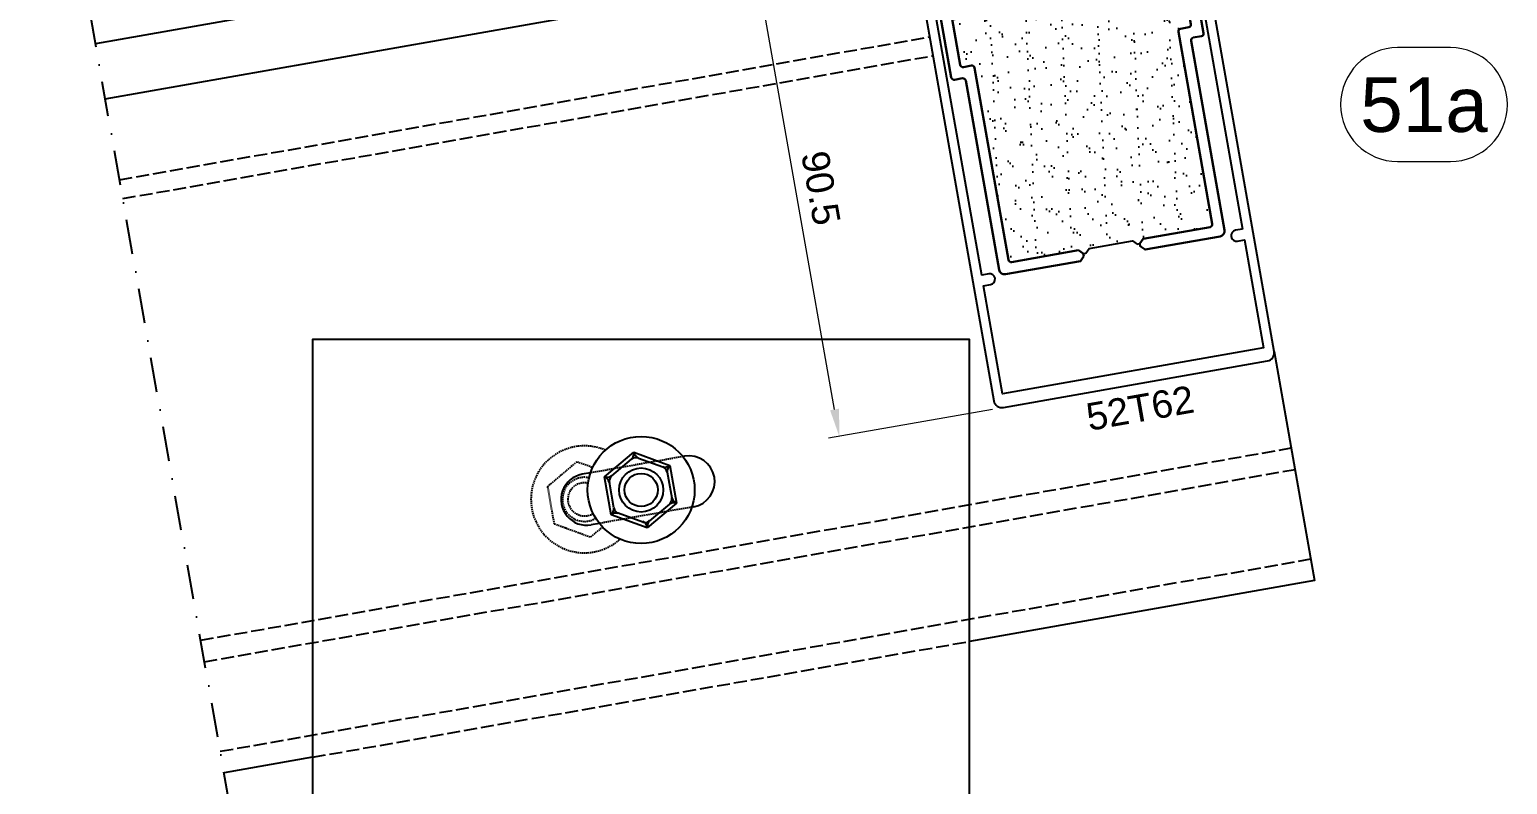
# Model space of a CAD drawing. Header units: millimetres. Extents: x 22319 to 27873, y 35287 to 39437.
# Drawn here: x 24028.9 to 24298.8, y 39096.5 to 39234.3 of the extents above; entities that cross this region are included whole.
import ezdxf
from ezdxf.enums import TextEntityAlignment as Align

# ---------------------------------------------------------------- set-up
doc = ezdxf.new("R2010")
doc.units = ezdxf.units.MM
doc.header["$LTSCALE"] = 0.5
for name, pattern in [('AM_DIN_F_W050', [6.25, 4.75, -1.5]), ('DASHDOT', [25.4, 12.7, -6.35, 0, -6.35]), ('DASHED', [0.75, 0.5, -0.25])]:
    doc.linetypes.add(name, pattern=pattern)
for name, color, linetype in [('1', 1, 'Continuous'), ('11', 1, 'DASHED'), ('PROFILE_PO', 2, 'Continuous')]:
    doc.layers.add(name, color=color, linetype=linetype)
for name, color, linetype, lineweight in [('AM_0', 7, 'Continuous', 30), ('AM_3', 6, 'AM_DIN_F_W050', 25), ('AM_4', 3, 'Continuous', 25), ('AM_5', 3, 'Continuous', 18), ('AM_6', 2, 'Continuous', 20), ('AM_7', 4, 'DASHDOT', 25), ('AM_8', 1, 'Continuous', 25)]:
    doc.layers.add(name, color=color, linetype=linetype, lineweight=lineweight)
doc.styles.add('Border', font='ARIAL.TTF')
doc.styles.get("Standard").update_dxf_attribs({"font": 'ARIAL.TTF'})
doc.dimstyles.new('SBS_DIN$0', dxfattribs={"dimscale": 2, "dimtxt": 2.5, "dimasz": 2.5, "dimexe": 1, "dimexo": 1, "dimgap": 1, "dimtad": 1, "dimrnd": 0.5, "dimdsep": 46, "dimtxsty": 'Standard', "dimcen": 0, "dimclrd": 256, "dimclre": 256, "dimclrt": 2, "dimadec": 0, "dimazin": 2, "dimtp": 0.1, "dimtm": 0.1, "dimtfac": 0.71, "dimtofl": 0, "dimtmove": 0, "dimatfit": 3, "dimfxl": 0, "dimlwd": -1, "dimlwe": -1, "dimarcsym": 0})

# ---------------------------------------------------------------- blocks, each defined once
blk = doc.blocks.new('*D464')
at = {"layer": 'AM_5'}
for p, q in [((24187.59301618797, 39253.84213525643), (24159.11126057798, 39248.82003328444)), ((24175.92779527453, 39164.96626675723), (24161.94911697234, 39244.24329087471)), ((24204.78538789634, 39164.97750587531), (24174.82642065684, 39159.69493163683))]:
    blk.add_line(p, q, dxfattribs=at)
for points in [[(24162.76979009985, 39244.38799768944), (24161.12844384483, 39244.09858405999), (24161.080876084, 39249.16732963977)], [(24176.74846840205, 39165.11097357195), (24175.10712214703, 39164.8215599425), (24176.79603616287, 39160.04222799216)]]:
    blk.add_solid(points, dxfattribs=at)
at = {"layer": 'Defpoints', "color": 0}
for p in [(24189.562631694, 39254.18943161176), (24161.080876084, 39249.16732963977), (24206.75500340237, 39165.32480223065)]:
    blk.add_point(p, dxfattribs=at)
at = {"layer": 'AM_5', "color": 2, "insert": (24173.4221528134, 39205.39537551572), "char_height": 5, "attachment_point": 5, "rotation": 280.00000000000347}
blk.add_mtext('90.5', dxfattribs=at)
blk = doc.blocks.new('52T62')
at = {"color": 7, "linetype": 'Continuous', "flags": 128}
for points in [[(2.099985000000743, 16.10952364800323), (2.597553437350143, 16.39679491924471, 0.6556287290975692), (2.556027778293355, 16.76126095119253), (2.099985000000743, 16.90068722057913), (2.099985000000743, 17.9195236480009), (2.597553437350143, 18.20679491924238, 0.6556287290975841), (2.556027778293355, 18.57126095119747), (2.099985000000743, 18.7106872205768), (2.099985000000743, 19.72952364799858), (2.597553437350143, 20.01679491924733, 0.6556287290975841), (2.556027778293355, 20.38126095119515), (2.099985000000743, 20.52068722057447), (2.099985000000743, 21.53952364800352), (2.597553437350143, 21.826794919245, 0.655628729097467), (2.556027778293355, 22.19126095119282), (2.099985000000743, 22.33068722057942), (2.099985000000743, 22.5, -0.4142135623730284), (2.599985000000743, 23), (4.99998499999856, 23), (4.99998499999856, 3, 0.4142135623733615), (5.49998499999856, 2.5), (9.699984999999288, 2.5), (9.99998499999856, 2.200000000004366), (10.29998499999783, 2.5), (15.49998499999856, 2.5), (15.49998499999856, 5.600000000005821), (14.49998499999856, 5.600000000005821), (14.49998499999856, 6.5), (15.49998499999856, 6.5), (17.29998499999783, 6.5), (17.99998499999856, 5.80000000000291), (17.99998499999856, 5.5), (16.99998499999856, 5.5), (16.99998499999856, 3, 0.414213562373095), (17.49998499999856, 2.5), (23.99998499999856, 2.5, 0.414213562373095), (24.49998499999856, 3), (24.49998499999856, 5.5), (22.99998499999856, 5.5), (22.99998499999856, 5.80000000000291), (23.69998499999929, 6.5), (25.99998499999856, 6.5), (25.99998499999856, -82.5, -0.414213562373095), (24.49998499999856, -84), (-1.500000144005753e-05, -84), (-24.50001500000144, -84, -0.4142135623730728), (-26.00001500000144, -82.5), (-26.00001500000144, 6.5), (-23.70001500000217, 6.5), (-23.00001500000144, 5.80000000000291), (-23.00001500000144, 5.5), (-24.50001500000144, 5.5), (-24.50001500000144, 3, 0.414213562373095), (-24.00001500000144, 2.5), (-17.50001500000144, 2.5, 0.4142135623732282), (-17.00001500000144, 3), (-17.00001500000144, 5.5), (-18.00001500000144, 5.5), (-18.00001500000144, 5.80000000000291), (-17.30001500000071, 6.5), (-15.50001500000144, 6.5), (-14.50001500000144, 6.5), (-14.50001500000144, 5.600000000005821), (-15.50001500000144, 5.600000000005821), (-15.50001500000144, 2.5), (-10.30001500000071, 2.5), (-10.00001500000144, 2.200000000004366), (-9.700015000002168, 2.5), (-5.50001500000144, 2.5, 0.4142135623733614), (-5.00001500000144, 3), (-5.00001500000144, 23), (-3.600014999999985, 23), (-2.100014999999985, 22.13397459621774), (-2.100014999999985, 21.33068722057942), (-2.556057778292598, 21.19126095119282, 0.6556287290967124), (-2.597583437349385, 20.826794919245), (-2.100014999999985, 20.53952364800352), (-2.100014999999985, 19.52068722057447), (-2.556057778292598, 19.38126095119515, 0.6556287290968543), (-2.597583437349385, 19.01679491924733), (-2.100014999999985, 18.72952364799858), (-2.100014999999985, 17.7106872205768), (-2.556057778292598, 17.57126095119747, 0.6556287290968543), (-2.597583437349385, 17.20679491924238), (-2.100014999999985, 16.9195236480009), (-2.100014999999985, 15.90068722057913), (-2.556057778292598, 15.76126095119253, 0.6556287290968413), (-2.597583437349385, 15.39679491924471), (-2.100014999999985, 15.10952364800323), (-2.100014999999985, 14.09068722057418), (-2.556057778292598, 13.95126095119485, 0.6556287290967703), (-2.597583437349385, 13.58679491924704), (-2.100014999999985, 13.29952364799829), (-2.100014999999985, 12.28068722057651), (-2.556057778292598, 12.14126095119718, 0.6556287290968543), (-2.597583437349385, 11.77679491924209), (-2.100014999999985, 11.48952364800061), (-2.100014999999985, 10.47068722057884), (-2.556057778292598, 10.33126095119223, 0.6556287290967124), (-2.597583437349385, 9.966794919244421), (-2.100014999999985, 9.679523648002942), (-2.100014999999985, 8.660687220573891), (-2.556057778292598, 8.521260951194563, 0.6556287290968543), (-2.597583437349385, 8.15679491924675), (-2.100014999999985, 7.869523647997994), (-2.100014999999985, 6.850687220576219), (-2.556057778292598, 6.711260951196891, 0.6556287290968065), (-2.597583437349385, 6.346794919249078), (-2.100014999999985, 6.059523648000322), (-2.100014999999985, 5.040687220578548), (-2.556057778292598, 4.90126095119922, 0.6556287290966915), (-2.597583437349385, 4.53679491924413), (-2.100014999999985, 4.249523648002651), (-2.100014999999985, 3.264337491957122), (-1.500000144005753e-05, 2.5), (2.099985000000743, 3.317646630566742), (2.099985000000743, 5.249523648002651), (2.597553437350143, 5.53679491924413, 0.6556287290975459), (2.556027778293355, 5.901260951191944), (2.099985000000743, 6.040687220578548), (2.099985000000743, 7.059523648000322), (2.597553437350143, 7.346794919241802, 0.6556287290975841), (2.556027778293355, 7.711260951196891), (2.099985000000743, 7.850687220576219), (2.099985000000743, 8.869523647997994), (2.597553437350143, 9.15679491924675, 0.6556287290975841), (2.556027778293355, 9.521260951194563), (2.099985000000743, 9.660687220573891), (2.099985000000743, 10.67952364800294), (2.597553437350143, 10.96679491924442, 0.655628729097467), (2.556027778293355, 11.33126095119223), (2.099985000000743, 11.47068722057884), (2.099985000000743, 12.48952364800061), (2.597553437350143, 12.77679491924937, 0.6556287290975841), (2.556027778293355, 13.14126095119718), (2.099985000000743, 13.28068722057651), (2.099985000000743, 14.29952364800556), (2.597553437350143, 14.58679491924704, 0.6556287290975226), (2.556027778293355, 14.95126095119485), (2.099985000000743, 15.09068722057418)], [(-24.20001499999853, -59.5), (-22.90001499999926, -59.5, -0.414213562373095), (-21.90001499999926, -60.5, -0.414213562373095), (-22.90001499999926, -61.5), (-24.20001499999853, -61.5), (-24.20001499999853, -81.5), (24.19998499999929, -81.5), (24.19998499999929, -61.5), (22.89998500000002, -61.5, -0.414213562373095), (21.89998500000002, -60.5, -0.414213562373095), (22.89998500000002, -59.5), (24.19998499999929, -59.5), (24.19998499999929, 0.5), (-24.20001499999853, 0.5)]]:
    blk.add_lwpolyline(points, format="xyb", close=True, dxfattribs=at)
blk = doc.blocks.new('INS 2')
at = {"layer": 'AM_8'}
h = blk.add_hatch(dxfattribs=at)
h.set_pattern_fill('AR-SAND', color=1, scale=0.1, angle=90, style=0)
h.set_pattern_definition([(127.5, (-1167.893984370588, 1836.543305400111), (-4.894132373293424, -0.1600031295984043), [0, -3.860800000000001, 0, -4.318000000000001, 0, -4.1275]), (97.49999999999996, (-1167.893984370588, 1836.543305400111), (-7.168251005683543, 4.495232831380027), [0, -2.0828, 0, -3.4798, 0, -1.3335]), (57.49999999999999, (-1167.893984370588, 1833.419105400113), (-0.01437184678545643, 7.90992370241458), [0, -1.27, 0, -4.572, 0, -5.969]), (47.5, (-1167.893984370588, 1833.419105400113), (-2.229293232572162, 7.635564524722972), [0, -0.635, 0, -2.9972, 0, -3.429])])
h.paths.add_polyline_path([(18.90001199999824, 57.49996900000042, 0.4142135623730951), (18.40001199999824, 57.99996900000042), (6.000011999996781, 57.99996900000042), (5.250011999996786, 58.74996900000042), (4.750011999996786, 58.74996900000042), (4.000011999996786, 57.99996900000042), (-3.999988000003214, 57.99996900000042), (-4.750012000000424, 58.74996900000042), (-5.249988000003214, 58.74996900000042), (-5.999988000003218, 57.99996900000042), (-18.39998799999739, 57.99996900000042, 0.4142135623730951), (-18.89998799999739, 57.49996900000042), (-18.89998799999739, 21.89996900000187, -0.4142135623730951), (-19.39998799999739, 21.39996900000187), (-20.89998799999739, 21.39996900000187, 0.4142135623730951), (-21.39998799999739, 20.89996900000187), (-21.39998800000103, 2.5, 0.4142135623730951), (-20.89998800000103, 2), (20.90001199999824, 2, 0.4142135623730951), (21.40001199999824, 2.5), (21.40001199999824, 20.89996900000187, 0.4142135623730951), (20.90001199999824, 21.39996900000187), (19.40001199999824, 21.39996900000187, -0.4142135623730951), (18.90001199999824, 21.89996900000187)])
at = {"layer": 'AM_0'}
blk.add_lwpolyline([(22.90001199999824, 23.39996900000187), (21.40001199999824, 23.39996900000187, -0.414213562373095), (20.90001199999824, 23.89996900000187), (20.90001199999824, 58.99996900000042, 0.414213562373095), (19.90001199999824, 59.99996900000042), (6.000011999996786, 59.99996900000042), (5.250011999996786, 59.24996900000042), (5.250011999996786, 58.74996900000042), (6.000011999996786, 57.99996900000042), (18.40001199999824, 57.99996900000042, -0.414213562373095), (18.90001199999824, 57.49996900000042), (18.90001199999824, 21.89996900000187, 0.414213562373095), (19.40001199999824, 21.39996900000187), (20.90001199999824, 21.39996900000187, -0.414213562373095), (21.40001199999824, 20.89996900000187), (21.40001199999824, 2.5, -0.414213562373095), (20.90001199999824, 2), (-20.89998800000103, 2, -0.414213562373095), (-21.39998800000103, 2.5), (-21.39998799999739, 20.89996900000187, -0.414213562373095), (-20.89998799999739, 21.39996900000187), (-19.39998799999739, 21.39996900000187, 0.414213562373095), (-18.89998799999739, 21.89996900000187), (-18.89998799999739, 57.49996900000042, -0.414213562373095), (-18.39998799999739, 57.99996900000042), (-5.999988000003214, 57.99996900000042), (-5.249988000003214, 58.74996900000042), (-5.249988000003214, 59.24996900000042), (-5.999988000003214, 59.99996900000042), (-19.89998799999739, 59.99996900000042, 0.414213562373095), (-20.89998799999739, 58.99996900000042), (-20.89998799999739, 23.89996900000187, -0.414213562373095), (-21.39998799999739, 23.39996900000187), (-22.89998799999739, 23.39996900000187, 0.414213562373095), (-23.39998799999739, 22.89996900000187), (-23.39998800000103, 1, 0.4142135623734946), (-22.39998799999739, 0), (-10.5, 0), (-10, 0.5), (-9.5, 0), (9.5, 0), (10, 0.5), (10.5, 0), (22.40001199999824, 0, 0.4142135623729619), (23.40001199999824, 1), (23.40001199999824, 22.89996900000187, 0.414213562373095)], format="xyb", close=True, dxfattribs=at)
at = {"layer": 'AM_4'}
blk.add_lwpolyline([(-5.250012000000424, 58.74996900000042), (-4.750012000000424, 58.74996900000042), (-3.999988000003214, 57.99996900000042), (4.000011999996786, 57.99996900000042), (4.750011999996786, 58.74996900000042), (5.250011999996786, 58.74996900000042)], dxfattribs=at)

msp = doc.modelspace()

# ---------------------------------------------------------------- linework, layer by layer
msp.add_line((24120.71721166228, 39245.80716205718), (24040.94781321252, 39231.7416648756))
at = {"layer": '1'}
for p, q in [((24133.89438231583, 39152.6344589438), (24139.26021414804, 39157.13692712037)), ((24139.26021414804, 39157.13692712037), (24145.84238188488, 39154.7412145295)), ((24135.22596041504, 39152.81912857207), (24138.86655277695, 39155.87394873153)), ((24140.09093965313, 39156.08984126447), (24144.55678769625, 39154.46440587394)), ((24145.84238188488, 39154.7412145295), (24147.05871778939, 39147.84303376204)), ((24148.54358508334, 39156.41894314581), (24148.22952591801, 39156.36356604143)), ((24131.34373316172, 39153.38614518783), (24129.83586484098, 39153.12026731954)), ((24135.11071822036, 39145.73627817633), (24133.89438231583, 39152.6344589438)), ((24135.6259910761, 39146.97057661675), (24134.80073539497, 39151.65083216676)), ((24145.35594955235, 39153.51200200158), (24146.18120523348, 39148.83174645157)), ((24140.89100097532, 39144.39273735385), (24136.42515293219, 39146.01817274439)), ((24147.05871778939, 39147.84303376204), (24141.69288595719, 39143.34056558547)), ((24145.75598021341, 39147.66345004627), (24142.11538785149, 39144.6086298868)), ((24150.17083432847, 39147.19035408594), (24149.85677516314, 39147.13497698156)), ((24132.97098240684, 39144.15755612797), (24131.4631140861, 39143.89167825967)), ((24141.69288595719, 39143.34056558547), (24135.11071822036, 39145.73627817633))]:
    msp.add_line(p, q, dxfattribs=at)
for radius in [9.769977329681145, 4.023763895240831, 3.033465459597232]:
    msp.add_circle((24140.60025416243, 39150.26056108469), radius, dxfattribs=at)
for centre, radius, start, end in [((24137.6814097606, 39156.95453304824), 1.589305159919447, 317.7124081025791, 6.589978818046211), ((24140.80618737364, 39157.50551588453), 1.589305159919447, 193.4100295176845, 242.2876002336531), ((24139.66571463305, 39154.92154485917), 1.243275033260903, 70.00000416830167, 130.0000041681068), ((24144.8950217912, 39156.01730220058), 1.589305159919447, 257.7124081025389, 306.5899788184616), ((24144.13156267617, 39153.29610946865), 1.243275033260903, 10.00000416799322, 70.00000416830167), ((24146.93457573099, 39153.58665682463), 1.589305159919447, 133.4100295175222, 182.2876002332765), ((24149.3572097059, 39151.80464861588), 4.685477460773955, 280.0000000000035, 100.0000000000035), ((24130.64948946354, 39148.50597278959), 4.685477460773955, 100.0000000000035, 280.0000000000035), ((24134.34816169532, 39154.15760541281), 1.589305159919447, 253.4100295179254, 302.2876002334219), ((24133.26293802206, 39151.1759772006), 1.589305159919447, 17.71240810258913, 66.5899788183166), ((24136.02512227114, 39151.86672469969), 1.243275033260903, 130.0000041681963, 190.0000041679932), ((24144.9568183573, 39148.61585391863), 1.243275033260903, 310.0000041681963, 10.00000416799322), ((24147.69016208316, 39149.30151550523), 1.589305159919447, 197.7124081025891, 246.5899788183166), ((24134.01852437424, 39146.8908358812), 1.589305159919447, 313.4100295175222, 2.287600233276542), ((24136.05807831403, 39144.46019050526), 1.589305159919447, 77.71240810253883, 126.5899788184616), ((24136.85037795228, 39147.18646914968), 1.243275033260903, 190.0000041679932, 250.0000041683017), ((24146.6049384099, 39146.319887293), 1.589305159919447, 73.41002951792537, 122.2876002334219), ((24141.3162259954, 39145.56103375915), 1.243275033260903, 250.0000041683017, 310.0000041681068), ((24140.18987267454, 39143.09001508883), 1.589305159919447, 13.41002951768453, 62.28760023365316), ((24143.31465028759, 39143.64099792512), 1.589305159919447, 137.7124081025792, 186.5899788180462)]:
    msp.add_arc(centre, radius, start, end, dxfattribs=at)
at = {"layer": '11'}
for p, q in [((24123.53756177409, 39150.92418876085), (24128.9033936063, 39155.42665693742)), ((24128.9033936063, 39155.42665693742), (24131.74669612725, 39154.39177968702)), ((24148.22952591801, 39156.36356604143), (24131.34373316172, 39153.38614518783)), ((24124.75389767861, 39144.02600799338), (24123.53756177409, 39150.92418876085)), ((24149.85677516314, 39147.13497698156), (24132.97098240684, 39144.15755612797)), ((24131.33606541545, 39141.63029540252), (24124.75389767861, 39144.02600799338)), ((24133.5547572504, 39143.49199917798), (24131.33606541545, 39141.63029540252))]:
    msp.add_line(p, q, dxfattribs=at)
for radius, start, end in [(9.769977329681145, 66.8829000049365, 311.8708933421005), (4.023763895240831, 77.9012606089851, 300.8525327385168), (3.033465459597232, 77.29792757949294, 301.4558657678482)]:
    msp.add_arc((24130.24343362068, 39148.55029090175), radius, start, end, dxfattribs=at)
at = {"layer": 'AM_3'}
for p, q in [((24045.32373994165, 39206.92455117275), (24193.29606751383, 39233.016064922)), ((24045.93150856348, 39203.4777240372), (24193.90383613567, 39229.56923778644)), ((24060.15329431441, 39122.82196906551), (24259.33562504323, 39157.94318805344)), ((24060.84788702507, 39118.88273805346), (24260.03021775389, 39154.00395704139)), ((24063.73044677435, 39102.53492935347), (24262.91770154193, 39137.65701658228)), ((24080.59818441275, 39101.44746015512), (24200.6023239121, 39122.60742774556))]:
    msp.add_line(p, q, dxfattribs=at)
at = {"layer": 'AM_4'}
msp.add_lwpolyline([(24200.6023239121, 39077.76325682606), (24200.6023239121, 39177.76090879053), (24080.59818441275, 39177.76090879052), (24080.59818441275, 39077.76325682607)], close=True, dxfattribs=at)
at = {"layer": 'AM_6'}
msp.add_lwpolyline([(24278.75556037423, 39210.25218622107), (24288.42727400895, 39210.25218622108, 0.9999999999999999), (24288.42727400895, 39231.05218622108), (24278.75556037422, 39231.05218622108, 0.9999999999999999)], format="xyb", close=True, dxfattribs=at)
at = {"layer": 'AM_7'}
msp.add_line((24065.50300228778, 39092.48226749589), (24028.89279421934, 39300.10907492675), dxfattribs=at)
at = {"layer": 'PROFILE_PO'}
for p, q in [((24042.71901727664, 39221.69666746797), (24190.69131530459, 39247.78817600774)), ((24080.59818441275, 39101.44746015512), (24064.425039485, 39098.59569834144))]:
    msp.add_line(p, q, dxfattribs=at)
msp.add_lwpolyline([(24256.22732266299, 39175.57124683235), (24263.60737021383, 39133.71691732934), (24200.6023239121, 39122.60742774556)], dxfattribs=at)

# ---------------------------------------------------------------- block references
at = {"xscale": -1, "rotation": 10.00000000000372}
msp.add_blockref('52T62', (24216.29633165503, 39252.3030312318), dxfattribs=at)
at = {"linetype": 'Continuous', "xscale": -1, "rotation": 190.0000000000038}
msp.add_blockref('INS 2', (24216.31370481031, 39252.20452044841), dxfattribs=at)

# ---------------------------------------------------------------- texts
at = {"layer": 'AM_6', "style": 'Border'}
for s, height, rotation, p in [('51a', 9.999999999999993, 359.999999999974, (24283.59141719159, 39220.65218622108)), ('52T62', 4.999999999999996, 10.00000000000389, (24231.72935400119, 39165.23001662004))]:
    msp.add_text(s, height=height, rotation=rotation, dxfattribs=at).set_placement(p, align=Align.MIDDLE_CENTER)

# ---------------------------------------------------------------- dimensions: what is measured, and where the dimension line sits
at = {"layer": 'AM_5'}
dim = msp.add_linear_dim(base=(24161.080876084, 39249.16732963977), p1=(24206.75500340237, 39165.32480223065), p2=(24189.562631694, 39254.18943161176), angle=280.0000000000035, dimstyle='SBS_DIN$0', dxfattribs=at)
dim.commit()
dim.dimension.update_dxf_attribs({"geometry": '*D464', "text_midpoint": (24173.4221528134, 39205.39537551572)})

doc.saveas('drawing.dxf')
